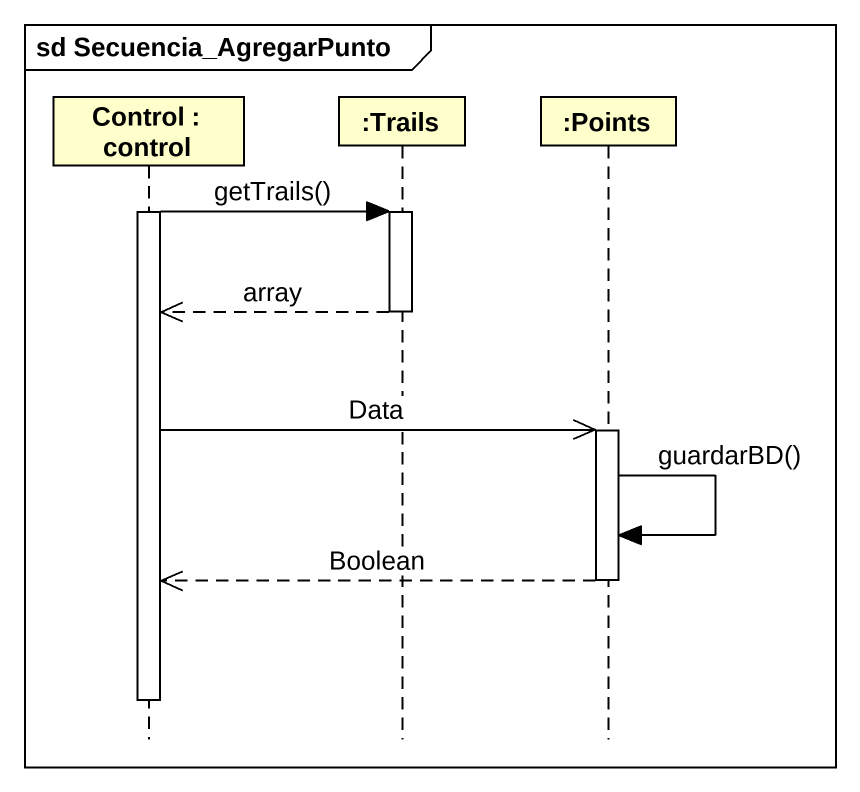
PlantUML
@startuml
mainframe sd Secuencia_AgregarPunto
hide footbox
participant "Control : control" as Control_
participant ":Trails" as Trails
participant ":Points" as Points

activate Control_
Control_ -> Trails : getTrails()
activate Trails
Trails -->> Control_ : array
deactivate Trails
Control_ ->> Points : Data
activate Points
Points -> Points : guardarBD()
Points -->> Control_ : Boolean
deactivate Points
deactivate Control_
@enduml
